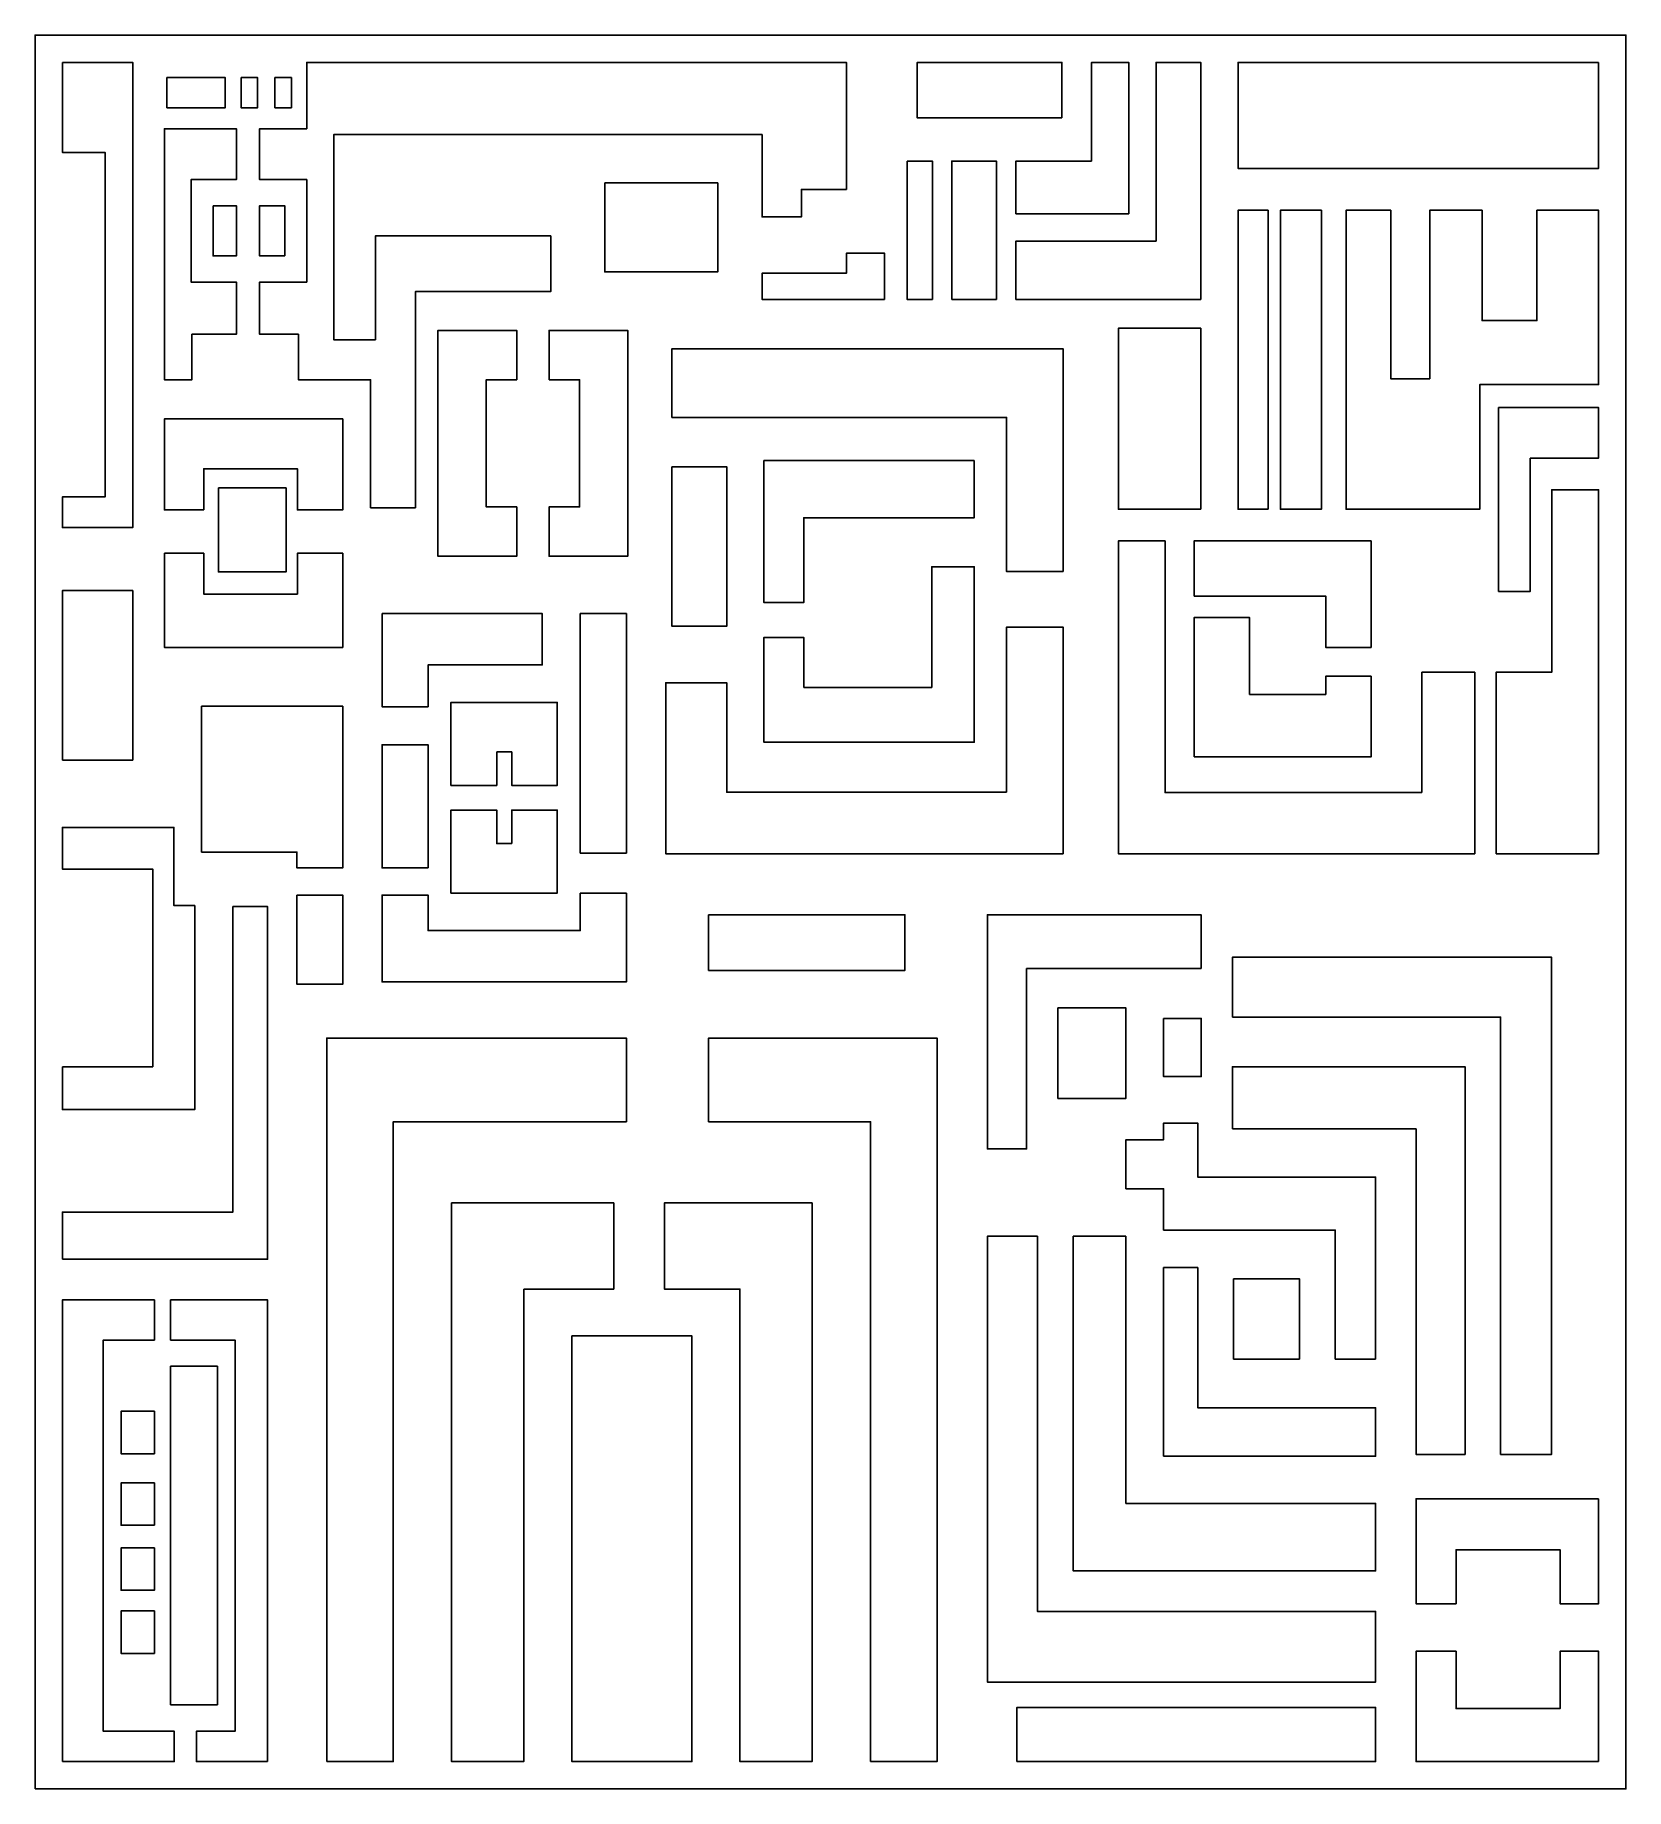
# Model space of a CAD drawing. Extents: x 56 to 1091, y 54 to 1196.
import ezdxf

# ---------------------------------------------------------------- set-up
doc = ezdxf.new("R2010")
doc.units = 0
doc.layers.add('LAYER_01', color=7, linetype='CONTINUOUS')

msp = doc.modelspace()

# ---------------------------------------------------------------- linework, layer by layer
at = {"layer": 'LAYER_01'}
for points in [[(55.8, 54.4), (1091.3, 54.4), (1091.3, 1196.2), (55.8, 1196.2)], [(73.5, 1178.4), (119.3, 1178.4), (119.3, 875.6), (73.5, 875.6), (73.5, 895.5), (101.3, 895.5), (101.3, 1119.8), (73.5, 1119.8)], [(232.6, 1135.2), (232.6, 1178.4), (583.9, 1178.4), (583.9, 1095.7), (554.6, 1095.7), (554.6, 1077.8), (529, 1077.8), (529, 1131.4), (250.2, 1131.4), (250.2, 997.8), (277.3, 997.8), (277.3, 1065.4), (391.4, 1065.4), (391.4, 1029.2), (303.3, 1029.2), (303.3, 888.5), (274.1, 888.5), (274.1, 971.8), (227.2, 971.8), (227.2, 1001.4), (201.9, 1001.4), (201.9, 1035.4), (232.6, 1035.4), (232.6, 1102.1), (201.9, 1102.1), (201.9, 1135.2)], [(724.2, 1142.3), (724.2, 1178.4), (630, 1178.4), (630, 1142.3)], [(743.5, 1114.2), (743.5, 1178.4), (767.7, 1178.4), (767.7, 1079.9), (694.2, 1079.9), (694.2, 1114.2)], [(785.5, 1062.1), (785.5, 1178.4), (814.6, 1178.4), (814.6, 1024.1), (694.2, 1024.1), (694.2, 1062.1)], [(1073.5, 1178.4), (838.9, 1178.4), (838.9, 1109.4), (1073.5, 1109.4)], [(141.6, 1168.5), (141.6, 1148.9), (179.6, 1148.9), (179.6, 1168.5)], [(189.8, 1168.5), (189.8, 1148.9), (200.6, 1148.9), (200.6, 1168.5)], [(211.9, 1168.5), (211.9, 1148.9), (222.6, 1148.9), (222.6, 1168.5)], [(157.9, 1001.4), (157.9, 971.8), (139.9, 971.8), (139.9, 1135.2), (186.8, 1135.2), (186.8, 1102.1), (157.3, 1102.1), (157.3, 1035.4), (186.8, 1035.4), (186.8, 1001.4)], [(623.4, 1114.2), (639.9, 1114.2), (639.9, 1024.1), (623.4, 1024.1)], [(652.5, 1024.1), (652.5, 1114.2), (681.6, 1114.2), (681.6, 1024.1)], [(426.6, 1099.9), (426.6, 1042), (500.2, 1042), (500.2, 1099.9)], [(171.6, 1085.1), (186.8, 1085.1), (186.8, 1052.4), (171.6, 1052.4)], [(218.3, 1052.4), (201.9, 1052.4), (201.9, 1085.1), (218.3, 1085.1)], [(858.4, 887.5), (858.4, 1082.1), (838.9, 1082.1), (838.9, 887.5)], [(893.1, 1082.1), (866.4, 1082.1), (866.4, 887.5), (893.1, 887.5)], [(938.2, 1082.1), (909.2, 1082.1), (909.2, 887.5), (996.2, 887.5), (996.2, 968.6), (1073.5, 968.6), (1073.5, 1082.1), (1033.4, 1082.1), (1033.4, 1010.3), (997.7, 1010.3), (997.7, 1082.1), (963.6, 1082.1), (963.6, 972.4), (938.2, 972.4)], [(608.8, 1024.1), (529, 1024.1), (529, 1041.1), (583.9, 1041.1), (583.9, 1054.1), (608.8, 1054.1)], [(814.6, 887.5), (761, 887.5), (761, 1005.3), (814.6, 1005.3)], [(369.3, 889), (369.3, 856.9), (318, 856.9), (318, 1003.9), (369.3, 1003.9), (369.3, 971.8), (349.4, 971.8), (349.4, 889)], [(390.3, 971.8), (390.3, 1003.9), (441.6, 1003.9), (441.6, 856.9), (390.3, 856.9), (390.3, 889), (410.2, 889), (410.2, 971.8)], [(724.9, 846.9), (688.2, 846.9), (688.2, 947.3), (470.3, 947.3), (470.3, 992), (724.9, 992)], [(1029.1, 920.8), (1073.5, 920.8), (1073.5, 953.7), (1008.5, 953.7), (1008.5, 834), (1029.1, 834)], [(165.5, 887), (139.9, 887), (139.9, 946.3), (256, 946.3), (256, 887), (226.5, 887), (226.5, 913.9), (165.5, 913.9)], [(470.3, 915.2), (470.3, 811.3), (506, 811.3), (506, 915.2)], [(667.1, 919.2), (667.1, 881.9), (556.1, 881.9), (556.1, 826.7), (530.2, 826.7), (530.2, 919.2)], [(175.1, 901.4), (175.1, 846.7), (219.1, 846.7), (219.1, 901.4)], [(1006.8, 663.2), (1073.5, 663.2), (1073.5, 900.2), (1043.1, 900.2), (1043.1, 781.4), (1006.8, 781.4)], [(139.9, 858.8), (165.5, 858.8), (165.5, 832.2), (226.5, 832.2), (226.5, 858.8), (256, 858.8), (256, 797.5), (139.9, 797.5)], [(958.5, 703), (958.5, 781.4), (992.9, 781.4), (992.9, 663.2), (761, 663.2), (761, 866.9), (791.3, 866.9), (791.3, 703)], [(810.2, 830.9), (810.2, 866.9), (925.5, 866.9), (925.5, 797.5), (895.9, 797.5), (895.9, 830.9)], [(556.1, 771.5), (556.1, 804), (530.2, 804), (530.2, 735.8), (667.1, 735.8), (667.1, 850), (639.5, 850), (639.5, 771.5)], [(73.5, 724.2), (73.5, 834.5), (119.3, 834.5), (119.3, 724.2)], [(281.6, 819.6), (385.9, 819.6), (385.9, 786.1), (311.6, 786.1), (311.6, 758.9), (281.6, 758.9)], [(410.6, 819.6), (440.7, 819.6), (440.7, 663.6), (410.6, 663.6)], [(688.2, 703.2), (688.2, 810.8), (724.9, 810.8), (724.9, 663.2), (466.3, 663.2), (466.3, 774.5), (506, 774.5), (506, 703.2)], [(810.2, 726.2), (810.2, 817), (846.4, 817), (846.4, 766.9), (895.9, 766.9), (895.9, 778.8), (925.5, 778.8), (925.5, 726.2)], [(256, 759.2), (256, 654), (226.2, 654), (226.2, 664.3), (164.1, 664.3), (164.1, 759.2)], [(356.3, 729.5), (356.3, 707.7), (326.5, 707.7), (326.5, 761.7), (395.7, 761.7), (395.7, 707.7), (366, 707.7), (366, 729.5)], [(311.6, 654), (281.6, 654), (281.6, 734.2), (311.6, 734.2)], [(366, 669.8), (366, 691.6), (395.7, 691.6), (395.7, 637.6), (326.5, 637.6), (326.5, 691.6), (356.3, 691.6), (356.3, 669.8)], [(73.5, 524.5), (73.5, 496.6), (159.7, 496.6), (159.7, 629.4), (146.1, 629.4), (146.1, 680.3), (73.5, 680.3), (73.5, 653.2), (132.4, 653.2), (132.4, 524.5)], [(73.5, 399.2), (73.5, 429.9), (184.5, 429.9), (184.5, 628.8), (207.1, 628.8), (207.1, 399.2)], [(226.2, 636.3), (256, 636.3), (256, 578.2), (226.2, 578.2)], [(410.6, 637.5), (440.7, 637.5), (440.7, 579.7), (281.6, 579.7), (281.6, 636.3), (311.6, 636.3), (311.6, 613.2), (410.6, 613.2)], [(494.2, 623.5), (494.2, 587.2), (622, 587.2), (622, 623.5)], [(814.8, 588.4), (814.8, 623.5), (675.7, 623.5), (675.7, 471), (701.2, 471), (701.2, 588.4)], [(835.2, 556.9), (835.2, 595.8), (1042.9, 595.8), (1042.9, 272.1), (1009.7, 272.1), (1009.7, 556.9)], [(721.6, 562.8), (721.6, 503.9), (765.9, 503.9), (765.9, 562.8)], [(790.4, 556), (790.4, 518.1), (814.9, 518.1), (814.9, 556)], [(245.6, 72.1), (288.9, 72.1), (288.9, 488.7), (440.7, 488.7), (440.7, 543.2), (245.6, 543.2)], [(599.6, 72.1), (642.9, 72.1), (642.9, 543.2), (494.2, 543.2), (494.2, 488.7), (599.6, 488.7)], [(835.2, 484), (835.2, 524.5), (986.6, 524.5), (986.6, 272.1), (954.7, 272.1), (954.7, 484)], [(928.4, 334.2), (902.1, 334.2), (902.1, 418.2), (790.4, 418.2), (790.4, 445.1), (765.9, 445.1), (765.9, 477), (790.4, 477), (790.4, 487.9), (812.6, 487.9), (812.6, 452.7), (928.4, 452.7)], [(373.9, 379.8), (373.9, 72.1), (326.9, 72.1), (326.9, 435.9), (432.4, 435.9), (432.4, 379.8)], [(561.6, 435.9), (561.6, 72.1), (514.6, 72.1), (514.6, 379.8), (465.4, 379.8), (465.4, 435.9)], [(708.2, 414.2), (675.7, 414.2), (675.7, 123.9), (928.4, 123.9), (928.4, 169.9), (708.2, 169.9)], [(765.9, 414.2), (731.6, 414.2), (731.6, 196.3), (928.4, 196.3), (928.4, 240.2), (765.9, 240.2)], [(790.4, 270.9), (928.4, 270.9), (928.4, 302.5), (812.6, 302.5), (812.6, 393.8), (790.4, 393.8)], [(835.9, 386.5), (835.9, 334.2), (878.8, 334.2), (878.8, 386.5)], [(73.5, 72.1), (73.5, 372.7), (133.4, 372.7), (133.4, 346.6), (100.1, 346.6), (100.1, 91.9), (146.3, 91.9), (146.3, 72.1)], [(207.1, 72.1), (160.8, 72.1), (160.8, 91.9), (186, 91.9), (186, 346.6), (144, 346.6), (144, 372.7), (207.1, 372.7)], [(405.2, 349.3), (405.2, 72.1), (483.3, 72.1), (483.3, 349.3)], [(174.4, 329.5), (144, 329.5), (144, 109.1), (174.4, 109.1)], [(133.4, 272.6), (133.4, 300.2), (111.7, 300.2), (111.7, 272.6)], [(133.4, 226), (133.4, 253.6), (111.7, 253.6), (111.7, 226)], [(1073.5, 243.3), (1073.5, 174.9), (1048.5, 174.9), (1048.5, 210.1), (980.8, 210.1), (980.8, 174.9), (954.7, 174.9), (954.7, 243.3)], [(133.4, 211.3), (111.7, 211.3), (111.7, 183.7), (133.4, 183.7)], [(133.4, 142.6), (133.4, 170.2), (111.7, 170.2), (111.7, 142.6)], [(1073.5, 72.1), (954.7, 72.1), (954.7, 144), (980.8, 144), (980.8, 106.7), (1048.5, 106.7), (1048.5, 144), (1073.5, 144)], [(694.9, 72.1), (928.4, 72.1), (928.4, 107.4), (694.9, 107.4)]]:
    msp.add_lwpolyline(points, close=True, dxfattribs=at)

doc.saveas('drawing.dxf')
